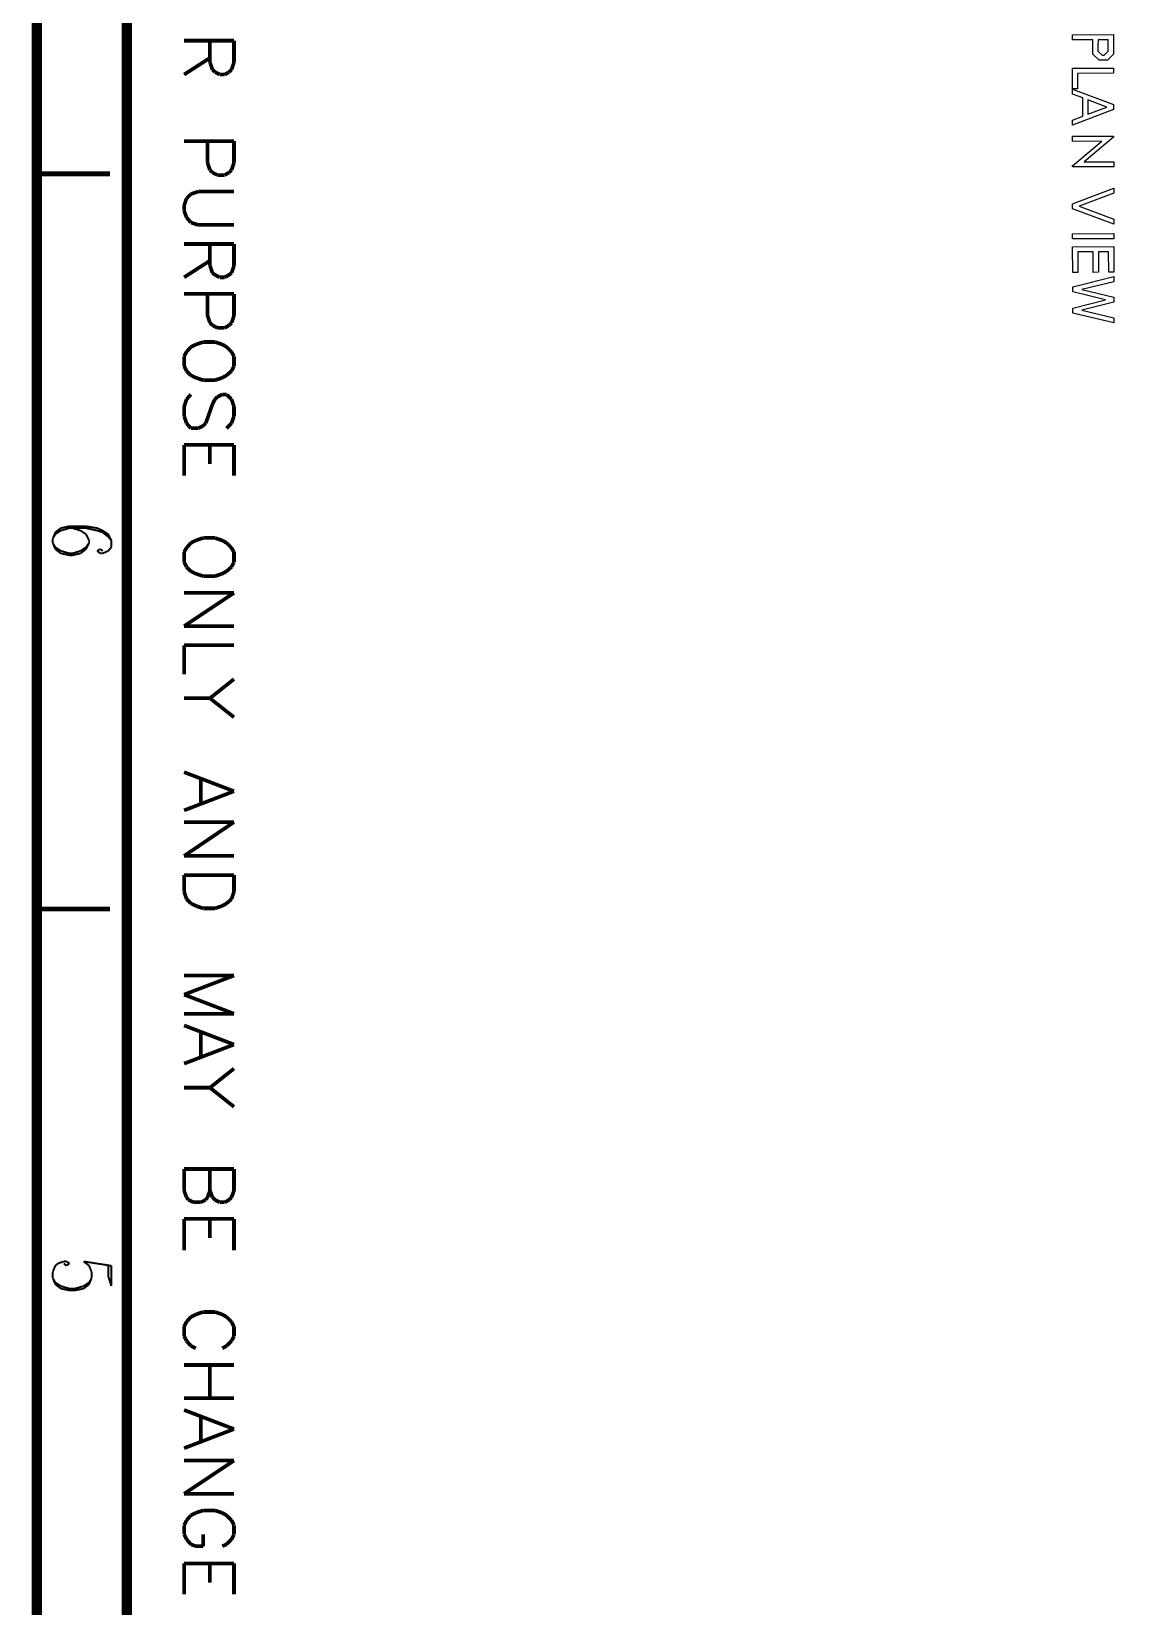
# Model space of a CAD drawing. Extents: x 0.1 to 11.6, y 0.3 to 16.2.
# Drawn here: x 0.141 to 3.126, y 8.367 to 12.626 of the extents above; entities that cross this region are included whole.
import ezdxf

# ---------------------------------------------------------------- set-up
doc = ezdxf.new("R2010")
doc.units = 0
doc.header["$MEASUREMENT"] = 0

msp = doc.modelspace()

# ---------------------------------------------------------------- linework, layer by layer
at = {"color": 0}
for points, const_width in [([(0.155003, 0.310004), (0.155003, 16.22)], 0.028333), ([(0.398329, 0.533311), (0.398329, 16.02)], 0.028333), ([(0.688314, 12.6017), (0.553331, 12.6017)], 0.01), ([(0.623318, 12.5433), (0.623318, 12.6017)], 0.01), ([(0.688314, 12.6017), (0.688314, 12.5433)], 0.01), ([(0.623318, 12.555), (0.553331, 12.51)], 0.01), ([(0.629992, 12.5233), (0.623318, 12.5433)], 0.01), ([(0.636664, 12.5167), (0.629992, 12.5233)], 0.01), ([(0.68164, 12.5233), (0.675022, 12.5167)], 0.01), ([(0.688314, 12.5433), (0.68164, 12.5233)], 0.01), ([(0.650011, 12.51), (0.636664, 12.5167)], 0.01), ([(0.663357, 12.51), (0.650011, 12.51)], 0.01), ([(0.675022, 12.5167), (0.663357, 12.51)], 0.01), ([(0.688314, 12.33), (0.553331, 12.33)], 0.01), ([(0.616644, 12.2717), (0.616644, 12.33)], 0.01), ([(0.688314, 12.33), (0.688314, 12.2717)], 0.01), ([(0.623318, 12.2517), (0.616644, 12.2717)], 0.01), ([(0.688314, 12.2717), (0.68164, 12.2517)], 0.01), ([(0.353353, 12.2416), (0.155003, 12.2416)], 0.013333), ([(0.629992, 12.245), (0.623318, 12.2517)], 0.01), ([(0.643338, 12.2383), (0.629992, 12.245)], 0.01), ([(0.663357, 12.2383), (0.643338, 12.2383)], 0.01), ([(0.675022, 12.245), (0.663357, 12.2383)], 0.01), ([(0.68164, 12.2517), (0.675022, 12.245)], 0.01), ([(0.571669, 12.1867), (0.560004, 12.175)], 0.01), ([(0.591689, 12.1934), (0.571669, 12.1867)], 0.01), ([(0.688314, 12.1934), (0.591689, 12.1934)], 0.01), ([(0.560004, 12.175), (0.553331, 12.155)], 0.01), ([(0.553331, 12.155), (0.553331, 12.1417)], 0.01), ([(0.553331, 12.1417), (0.560004, 12.1233)], 0.01), ([(0.560004, 12.1233), (0.571669, 12.11)], 0.01), ([(0.571669, 12.11), (0.591689, 12.1033)], 0.01), ([(0.591689, 12.1033), (0.688314, 12.1033)], 0.01), ([(0.688314, 12.0517), (0.553331, 12.0517)], 0.01), ([(0.623318, 11.9933), (0.623318, 12.0517)], 0.01), ([(0.688314, 12.0517), (0.688314, 11.9933)], 0.01), ([(0.623318, 12.0067), (0.553331, 11.9616)], 0.01), ([(0.629992, 11.9733), (0.623318, 11.9933)], 0.01), ([(0.636664, 11.9683), (0.629992, 11.9733)], 0.01), ([(0.650011, 11.9616), (0.636664, 11.9683)], 0.01), ([(0.675022, 11.9683), (0.663357, 11.9616)], 0.01), ([(0.68164, 11.9733), (0.675022, 11.9683)], 0.01), ([(0.688314, 11.9933), (0.68164, 11.9733)], 0.01), ([(0.663357, 11.9616), (0.650011, 11.9616)], 0.01), ([(0.688314, 11.9167), (0.553331, 11.9167)], 0.01), ([(0.616644, 11.8583), (0.616644, 11.9167)], 0.01), ([(0.688314, 11.9167), (0.688314, 11.8583)], 0.01), ([(0.623318, 11.8383), (0.616644, 11.8583)], 0.01), ([(0.629992, 11.8317), (0.623318, 11.8383)], 0.01), ([(0.68164, 11.8383), (0.675022, 11.8317)], 0.01), ([(0.688314, 11.8583), (0.68164, 11.8383)], 0.01), ([(0.643338, 11.825), (0.629992, 11.8317)], 0.01), ([(0.663357, 11.825), (0.643338, 11.825)], 0.01), ([(0.675022, 11.8317), (0.663357, 11.825)], 0.01), ([(0.560004, 11.76), (0.553331, 11.7483)], 0.01), ([(0.571669, 11.7733), (0.560004, 11.76)], 0.01), ([(0.585015, 11.78), (0.571669, 11.7733)], 0.01), ([(0.604981, 11.7867), (0.585015, 11.78)], 0.01), ([(0.636664, 11.7867), (0.604981, 11.7867)], 0.01), ([(0.656685, 11.78), (0.636664, 11.7867)], 0.01), ([(0.668349, 11.7733), (0.656685, 11.78)], 0.01), ([(0.68164, 11.76), (0.668349, 11.7733)], 0.01), ([(0.688314, 11.7483), (0.68164, 11.76)], 0.01), ([(0.553331, 11.7483), (0.553331, 11.7217)], 0.01), ([(0.553331, 11.7217), (0.560004, 11.7083)], 0.01), ([(0.68164, 11.7083), (0.688314, 11.7217)], 0.01), ([(0.688314, 11.7217), (0.688314, 11.7483)], 0.01), ([(0.560004, 11.7083), (0.571669, 11.6967)], 0.01), ([(0.571669, 11.6967), (0.585015, 11.69)], 0.01), ([(0.585015, 11.69), (0.604981, 11.6833)], 0.01), ([(0.604981, 11.6833), (0.636664, 11.6833)], 0.01), ([(0.636664, 11.6833), (0.656685, 11.69)], 0.01), ([(0.656685, 11.69), (0.668349, 11.6967)], 0.01), ([(0.668349, 11.6967), (0.68164, 11.7083)], 0.01), ([(0.553331, 11.6117), (0.560004, 11.6317)], 0.01), ([(0.560004, 11.6317), (0.571669, 11.645)], 0.01), ([(0.636664, 11.6317), (0.629992, 11.6183)], 0.01), ([(0.643338, 11.6383), (0.636664, 11.6317)], 0.01), ([(0.656685, 11.645), (0.643338, 11.6383)], 0.01), ([(0.668349, 11.645), (0.656685, 11.645)], 0.01), ([(0.68164, 11.6317), (0.668349, 11.645)], 0.01), ([(0.688314, 11.6117), (0.68164, 11.6317)], 0.01), ([(0.553331, 11.5866), (0.553331, 11.6117)], 0.01), ([(0.560004, 11.5667), (0.553331, 11.5866)], 0.01), ([(0.629992, 11.6183), (0.616644, 11.58)], 0.01), ([(0.68164, 11.5667), (0.688314, 11.5866)], 0.01), ([(0.688314, 11.5866), (0.688314, 11.6117)], 0.01), ([(0.571669, 11.5533), (0.560004, 11.5667)], 0.01), ([(0.591689, 11.5533), (0.571669, 11.5533)], 0.01), ([(0.604981, 11.56), (0.591689, 11.5533)], 0.01), ([(0.611654, 11.5667), (0.604981, 11.56)], 0.01), ([(0.616644, 11.58), (0.611654, 11.5667)], 0.01), ([(0.668349, 11.5533), (0.68164, 11.5667)], 0.01), ([(0.688314, 11.5084), (0.553331, 11.5084)], 0.01), ([(0.553331, 11.5084), (0.553331, 11.425)], 0.01), ([(0.623318, 11.5084), (0.623318, 11.4567)], 0.01), ([(0.688314, 11.5084), (0.688314, 11.425)], 0.01), ([(0.243326, 11.2884), (0.219997, 11.2833)], 0.005208), ([(0.288357, 11.2884), (0.243326, 11.2884)], 0.005208), ([(0.31836, 11.2833), (0.288357, 11.2884)], 0.005208), ([(0.205024, 11.2717), (0.198351, 11.255)], 0.005208), ([(0.205024, 11.2667), (0.198351, 11.255)], 0.005208), ([(0.198351, 11.255), (0.198351, 11.2433)], 0.005208), ([(0.198351, 11.2433), (0.205024, 11.2267)], 0.005208), ([(0.198351, 11.2433), (0.205024, 11.2317)], 0.005208), ([(0.219997, 11.2833), (0.205024, 11.2717)], 0.005208), ([(0.219997, 11.2767), (0.205024, 11.2667)], 0.005208), ([(0.243326, 11.2833), (0.219997, 11.2767)], 0.005208), ([(0.288357, 11.2833), (0.243326, 11.2833)], 0.005208), ([(0.273329, 11.2767), (0.251682, 11.2833)], 0.005208), ([(0.288357, 11.2667), (0.273329, 11.2767)], 0.005208), ([(0.31836, 11.2767), (0.288357, 11.2833)], 0.005208), ([(0.296658, 11.25), (0.288357, 11.2667)], 0.005208), ([(0.288357, 11.2267), (0.296658, 11.2433)], 0.005208), ([(0.288357, 11.2317), (0.296658, 11.2433)], 0.005208), ([(0.296658, 11.2433), (0.296658, 11.25)], 0.005208), ([(0.333333, 11.2767), (0.31836, 11.2833)], 0.005208), ([(0.333333, 11.2717), (0.31836, 11.2767)], 0.005208), ([(0.348307, 11.2667), (0.333333, 11.2767)], 0.005208), ([(0.348307, 11.26), (0.333333, 11.2717)], 0.005208), ([(0.356663, 11.25), (0.348307, 11.2667)], 0.005208), ([(0.356663, 11.25), (0.348307, 11.26)], 0.005208), ([(0.356663, 11.2317), (0.356663, 11.25)], 0.005208), ([(0.571669, 11.2433), (0.560004, 11.23)], 0.01), ([(0.585015, 11.25), (0.571669, 11.2433)], 0.01), ([(0.604981, 11.2567), (0.585015, 11.25)], 0.01), ([(0.636664, 11.2567), (0.604981, 11.2567)], 0.01), ([(0.656685, 11.25), (0.636664, 11.2567)], 0.01), ([(0.668349, 11.2433), (0.656685, 11.25)], 0.01), ([(0.68164, 11.23), (0.668349, 11.2433)], 0.01), ([(0.205024, 11.2317), (0.219997, 11.2217)], 0.005208), ([(0.205024, 11.2267), (0.219997, 11.215)], 0.005208), ([(0.219997, 11.2217), (0.243326, 11.215)], 0.005208), ([(0.219997, 11.215), (0.243326, 11.21)], 0.005208), ([(0.243326, 11.215), (0.251682, 11.215)], 0.005208), ([(0.243326, 11.21), (0.251682, 11.21)], 0.005208), ([(0.251682, 11.215), (0.273329, 11.2217)], 0.005208), ([(0.251682, 11.21), (0.273329, 11.215)], 0.005208), ([(0.273329, 11.2217), (0.288357, 11.2317)], 0.005208), ([(0.273329, 11.215), (0.288357, 11.2267)], 0.005208), ([(0.32666, 11.2267), (0.31836, 11.2217)], 0.005208), ([(0.31836, 11.2217), (0.32666, 11.215)], 0.005208), ([(0.333333, 11.2217), (0.32666, 11.2267)], 0.005208), ([(0.32666, 11.215), (0.333333, 11.215)], 0.005208), ([(0.333333, 11.215), (0.348307, 11.2217)], 0.005208), ([(0.348307, 11.2217), (0.356663, 11.2317)], 0.005208), ([(0.560004, 11.23), (0.553331, 11.2183)], 0.01), ([(0.553331, 11.2183), (0.553331, 11.1917)], 0.01), ([(0.688314, 11.2183), (0.68164, 11.23)], 0.01), ([(0.688314, 11.1917), (0.688314, 11.2183)], 0.01), ([(0.553331, 11.1917), (0.560004, 11.1783)], 0.01), ([(0.560004, 11.1783), (0.571669, 11.1667)], 0.01), ([(0.571669, 11.1667), (0.585015, 11.16)], 0.01), ([(0.585015, 11.16), (0.604981, 11.1533)], 0.01), ([(0.636664, 11.1533), (0.656685, 11.16)], 0.01), ([(0.656685, 11.16), (0.668349, 11.1667)], 0.01), ([(0.668349, 11.1667), (0.68164, 11.1783)], 0.01), ([(0.68164, 11.1783), (0.688314, 11.1917)], 0.01), ([(0.604981, 11.1533), (0.636664, 11.1533)], 0.01), ([(0.688314, 11.1083), (0.553331, 11.1083)], 0.01), ([(0.688314, 11.1083), (0.553331, 11.0183)], 0.01), ([(0.688314, 11.0183), (0.553331, 11.0183)], 0.01), ([(0.688314, 10.9667), (0.553331, 10.9667)], 0.01), ([(0.553331, 10.9667), (0.553331, 10.8883)], 0.01), ([(0.688314, 10.875), (0.623318, 10.8233)], 0.01), ([(0.623318, 10.8233), (0.553331, 10.8233)], 0.01), ([(0.688314, 10.7717), (0.623318, 10.8233)], 0.01), ([(0.688314, 10.5717), (0.553331, 10.6233)], 0.01), ([(0.598307, 10.6033), (0.598307, 10.54)], 0.01), ([(0.688314, 10.5717), (0.553331, 10.52)], 0.01), ([(0.688314, 10.4883), (0.553331, 10.4883)], 0.01), ([(0.688314, 10.4883), (0.553331, 10.3967)], 0.01), ([(0.688314, 10.3967), (0.553331, 10.3967)], 0.01), ([(0.688314, 10.345), (0.553331, 10.345)], 0.01), ([(0.553331, 10.3), (0.553331, 10.345)], 0.01), ([(0.688314, 10.345), (0.688314, 10.3)], 0.01), ([(0.560004, 10.28), (0.553331, 10.3)], 0.01), ([(0.571669, 10.2683), (0.560004, 10.28)], 0.01), ([(0.585015, 10.2617), (0.571669, 10.2683)], 0.01), ([(0.604981, 10.255), (0.585015, 10.2617)], 0.01), ([(0.656685, 10.2617), (0.636664, 10.255)], 0.01), ([(0.668349, 10.2683), (0.656685, 10.2617)], 0.01), ([(0.68164, 10.28), (0.668349, 10.2683)], 0.01), ([(0.688314, 10.3), (0.68164, 10.28)], 0.01), ([(0.353353, 10.2533), (0.155003, 10.2533)], 0.013333), ([(0.636664, 10.255), (0.604981, 10.255)], 0.01), ([(0.688314, 10.0733), (0.553331, 10.0733)], 0.01), ([(0.688314, 10.0733), (0.553331, 10.0217)], 0.01), ([(0.688314, 9.97), (0.553331, 10.0217)], 0.01), ([(0.688314, 9.97), (0.553331, 9.97)], 0.01), ([(0.688314, 9.88667), (0.553331, 9.93832)], 0.01), ([(0.688314, 9.88667), (0.553331, 9.83501)], 0.01), ([(0.598307, 9.91835), (0.598307, 9.85499)], 0.01), ([(0.688314, 9.82167), (0.623318, 9.77001)], 0.01), ([(0.623318, 9.77001), (0.553331, 9.77001)], 0.01), ([(0.688314, 9.71832), (0.623318, 9.77001)], 0.01), ([(0.688314, 9.55003), (0.553331, 9.55003)], 0.01), ([(0.553331, 9.49164), (0.553331, 9.55003)], 0.01), ([(0.623318, 9.55003), (0.623318, 9.49164)], 0.01), ([(0.688314, 9.55003), (0.688314, 9.49164)], 0.01), ([(0.560004, 9.47331), (0.553331, 9.49164)], 0.01), ([(0.564996, 9.46669), (0.560004, 9.47331)], 0.01), ([(0.578342, 9.46001), (0.564996, 9.46669)], 0.01), ([(0.598307, 9.46001), (0.578342, 9.46001)], 0.01), ([(0.611654, 9.46669), (0.598307, 9.46001)], 0.01), ([(0.616644, 9.47331), (0.611654, 9.46669)], 0.01), ([(0.623318, 9.49164), (0.616644, 9.47331)], 0.01), ([(0.629992, 9.47331), (0.623318, 9.49164)], 0.01), ([(0.636664, 9.46669), (0.629992, 9.47331)], 0.01), ([(0.650011, 9.46001), (0.636664, 9.46669)], 0.01), ([(0.663357, 9.46001), (0.650011, 9.46001)], 0.01), ([(0.675022, 9.46669), (0.663357, 9.46001)], 0.01), ([(0.68164, 9.47331), (0.675022, 9.46669)], 0.01), ([(0.688314, 9.49164), (0.68164, 9.47331)], 0.01), ([(0.688314, 9.41499), (0.553331, 9.41499)], 0.01), ([(0.553331, 9.41499), (0.553331, 9.33003)], 0.01), ([(0.623318, 9.41499), (0.623318, 9.36333)], 0.01), ([(0.688314, 9.41499), (0.688314, 9.33003)], 0.01), ([(0.198351, 9.27165), (0.205024, 9.28836)], 0.005208), ([(0.205024, 9.28836), (0.213325, 9.29497)], 0.005208), ([(0.213325, 9.29497), (0.228353, 9.30003)], 0.005208), ([(0.228353, 9.30003), (0.235026, 9.30003)], 0.005208), ([(0.235026, 9.28836), (0.228353, 9.29497)], 0.005208), ([(0.235026, 9.30003), (0.243326, 9.29497)], 0.005208), ([(0.243326, 9.29497), (0.235026, 9.28836)], 0.005208), ([(0.356663, 9.28836), (0.281685, 9.30003)], 0.005208), ([(0.281685, 9.30003), (0.296658, 9.28836)], 0.005208), ([(0.296658, 9.28836), (0.303331, 9.27165)], 0.005208), ([(0.348307, 9.28836), (0.348307, 9.25999)], 0.005208), ([(0.356663, 9.28836), (0.356663, 9.23335)], 0.005208), ([(0.198351, 9.25499), (0.198351, 9.27165)], 0.005208), ([(0.205024, 9.23833), (0.198351, 9.25499)], 0.005208), ([(0.205024, 9.24333), (0.198351, 9.25499)], 0.005208), ([(0.219997, 9.23335), (0.205024, 9.24333)], 0.005208), ([(0.296658, 9.24333), (0.281685, 9.23335)], 0.005208), ([(0.303331, 9.25499), (0.296658, 9.23833)], 0.005208), ([(0.303331, 9.25499), (0.296658, 9.24333)], 0.005208), ([(0.303331, 9.27165), (0.303331, 9.25499)], 0.005208), ([(0.348307, 9.25999), (0.356663, 9.23335)], 0.005208), ([(0.219997, 9.22667), (0.205024, 9.23833)], 0.005208), ([(0.243326, 9.22667), (0.219997, 9.23335)], 0.005208), ([(0.243326, 9.22168), (0.219997, 9.22667)], 0.005208), ([(0.258356, 9.22667), (0.243326, 9.22667)], 0.005208), ([(0.258356, 9.22168), (0.243326, 9.22168)], 0.005208), ([(0.281685, 9.23335), (0.258356, 9.22667)], 0.005208), ([(0.281685, 9.22667), (0.258356, 9.22168)], 0.005208), ([(0.296658, 9.23833), (0.281685, 9.22667)], 0.005208), ([(0.585015, 9.15668), (0.571669, 9.15001)], 0.01), ([(0.604981, 9.16336), (0.585015, 9.15668)], 0.01), ([(0.636664, 9.16336), (0.604981, 9.16336)], 0.01), ([(0.656685, 9.15668), (0.636664, 9.16336)], 0.01), ([(0.668349, 9.15001), (0.656685, 9.15668)], 0.01), ([(0.560004, 9.13667), (0.553331, 9.12332)], 0.01), ([(0.553331, 9.12332), (0.553331, 9.09831)], 0.01), ([(0.571669, 9.15001), (0.560004, 9.13667)], 0.01), ([(0.68164, 9.13667), (0.668349, 9.15001)], 0.01), ([(0.688314, 9.12332), (0.68164, 9.13667)], 0.01), ([(0.688314, 9.09831), (0.688314, 9.12332)], 0.01), ([(0.553331, 9.09831), (0.560004, 9.08501)], 0.01), ([(0.560004, 9.08501), (0.571669, 9.07167)], 0.01), ([(0.571669, 9.07167), (0.585015, 9.065)], 0.01), ([(0.656685, 9.065), (0.668349, 9.07167)], 0.01), ([(0.668349, 9.07167), (0.68164, 9.08501)], 0.01), ([(0.68164, 9.08501), (0.688314, 9.09831)], 0.01), ([(0.688314, 9.02001), (0.553331, 9.02001)], 0.01), ([(0.623318, 9.02001), (0.623318, 8.93001)], 0.01), ([(0.688314, 8.93001), (0.553331, 8.93001)], 0.01), ([(0.688314, 8.84668), (0.553331, 8.89833)], 0.01), ([(0.598307, 8.87831), (0.598307, 8.81332)], 0.01), ([(0.688314, 8.84668), (0.553331, 8.79497)], 0.01), ([(0.688314, 8.76167), (0.553331, 8.76167)], 0.01), ([(0.688314, 8.76167), (0.553331, 8.67165)], 0.01), ([(0.688314, 8.67165), (0.553331, 8.67165)], 0.01), ([(0.560004, 8.59999), (0.553331, 8.58664)], 0.01), ([(0.571669, 8.61333), (0.560004, 8.59999)], 0.01), ([(0.585015, 8.62001), (0.571669, 8.61333)], 0.01), ([(0.604981, 8.62668), (0.585015, 8.62001)], 0.01), ([(0.636664, 8.62668), (0.604981, 8.62668)], 0.01), ([(0.656685, 8.62001), (0.636664, 8.62668)], 0.01), ([(0.668349, 8.61333), (0.656685, 8.62001)], 0.01), ([(0.68164, 8.59999), (0.668349, 8.61333)], 0.01), ([(0.688314, 8.58664), (0.68164, 8.59999)], 0.01), ([(0.553331, 8.58664), (0.553331, 8.56168)], 0.01), ([(0.553331, 8.56168), (0.560004, 8.54833)], 0.01), ([(0.604981, 8.56168), (0.604981, 8.53)], 0.01), ([(0.68164, 8.54833), (0.688314, 8.56168)], 0.01), ([(0.688314, 8.56168), (0.688314, 8.58664)], 0.01), ([(0.560004, 8.54833), (0.571669, 8.535)], 0.01), ([(0.571669, 8.535), (0.585015, 8.53)], 0.01), ([(0.585015, 8.53), (0.604981, 8.53)], 0.01), ([(0.656685, 8.53), (0.668349, 8.535)], 0.01), ([(0.668349, 8.535), (0.68164, 8.54833)], 0.01), ([(0.688314, 8.48335), (0.553331, 8.48335)], 0.01), ([(0.553331, 8.48335), (0.553331, 8.40001)], 0.01), ([(0.623318, 8.48335), (0.623318, 8.43164)], 0.01), ([(0.688314, 8.48335), (0.688314, 8.40001)], 0.01)]:
    msp.add_lwpolyline(points, dxfattribs=dict(at, const_width=const_width))
at = {"color": 0, "const_width": 0.005208}
msp.add_lwpolyline([(0.155003, 16.22), (11.57, 16.22), (11.57, 0.310004), (0.155003, 0.310004), (0.155003, 16.22)], close=True, dxfattribs=at)
at = {"color": 0}
for points in [[(3.06608, 12.6179), (3.06608, 12.5958), (3.06629, 12.5652), (3.04958, 12.5485), (3.03851, 12.5485), (3.02724, 12.5485), (3.01074, 12.565), (3.01053, 12.5962), (3.01053, 12.6038), (2.95497, 12.6038), (2.95497, 12.6177), (3.06608, 12.6179)], [(3.05219, 12.6041), (3.02442, 12.6041), (3.02419, 12.5873), (3.02419, 12.5735), (3.03549, 12.5624), (3.03851, 12.5624), (3.04135, 12.5624), (3.05219, 12.5735), (3.05219, 12.5865), (3.05219, 12.6041)], [(3.06619, 12.5275), (3.06619, 12.5136), (2.96897, 12.5133), (2.96918, 12.4717), (2.95529, 12.4717), (2.95508, 12.5272), (3.06619, 12.5275)], [(3.06629, 12.4153), (2.9554, 12.3734), (2.9554, 12.3871), (2.98318, 12.3975), (2.98296, 12.4466), (2.95518, 12.457), (2.95518, 12.4707), (3.06629, 12.4292), (3.06629, 12.4153)], [(3.04807, 12.4222), (2.99685, 12.4413), (2.99707, 12.4027), (3.04807, 12.4222)], [(2.95535, 12.3433), (3.06646, 12.3435), (3.06646, 12.3407), (2.98682, 12.2739), (3.06668, 12.2741), (3.06668, 12.2602), (2.95557, 12.26), (2.95557, 12.2632), (3.03478, 12.3296), (2.95535, 12.3294), (2.95535, 12.3433)], [(3.06668, 12.2026), (3.06668, 12.1889), (2.97336, 12.1538), (3.06689, 12.119), (3.06689, 12.1054), (2.95557, 12.1468), (2.95557, 12.1607), (3.06668, 12.2026)], [(3.06683, 12.0799), (3.06683, 12.066), (2.95572, 12.0658), (2.95572, 12.0796), (3.06683, 12.0799)], [(3.06689, 12.0447), (3.06711, 11.9752), (3.05322, 11.9752), (3.053, 12.0308), (3.02522, 12.0308), (3.02544, 11.9752), (3.01156, 11.975), (3.01133, 12.0305), (2.96967, 12.0305), (2.96989, 11.975), (2.956, 11.975), (2.95578, 12.0444), (3.06689, 12.0447)], [(3.067, 11.9634), (3.067, 11.9498), (2.98062, 11.9285), (3.06722, 11.9083), (3.06722, 11.8942), (2.98042, 11.8729), (3.06722, 11.8521), (3.06722, 11.8384), (2.95611, 11.8647), (2.95611, 11.8786), (3.04465, 11.9009), (2.95589, 11.9224), (2.95589, 11.9363), (3.067, 11.9634)]]:
    msp.add_lwpolyline(points, close=True, dxfattribs=at)

doc.saveas('drawing.dxf')
